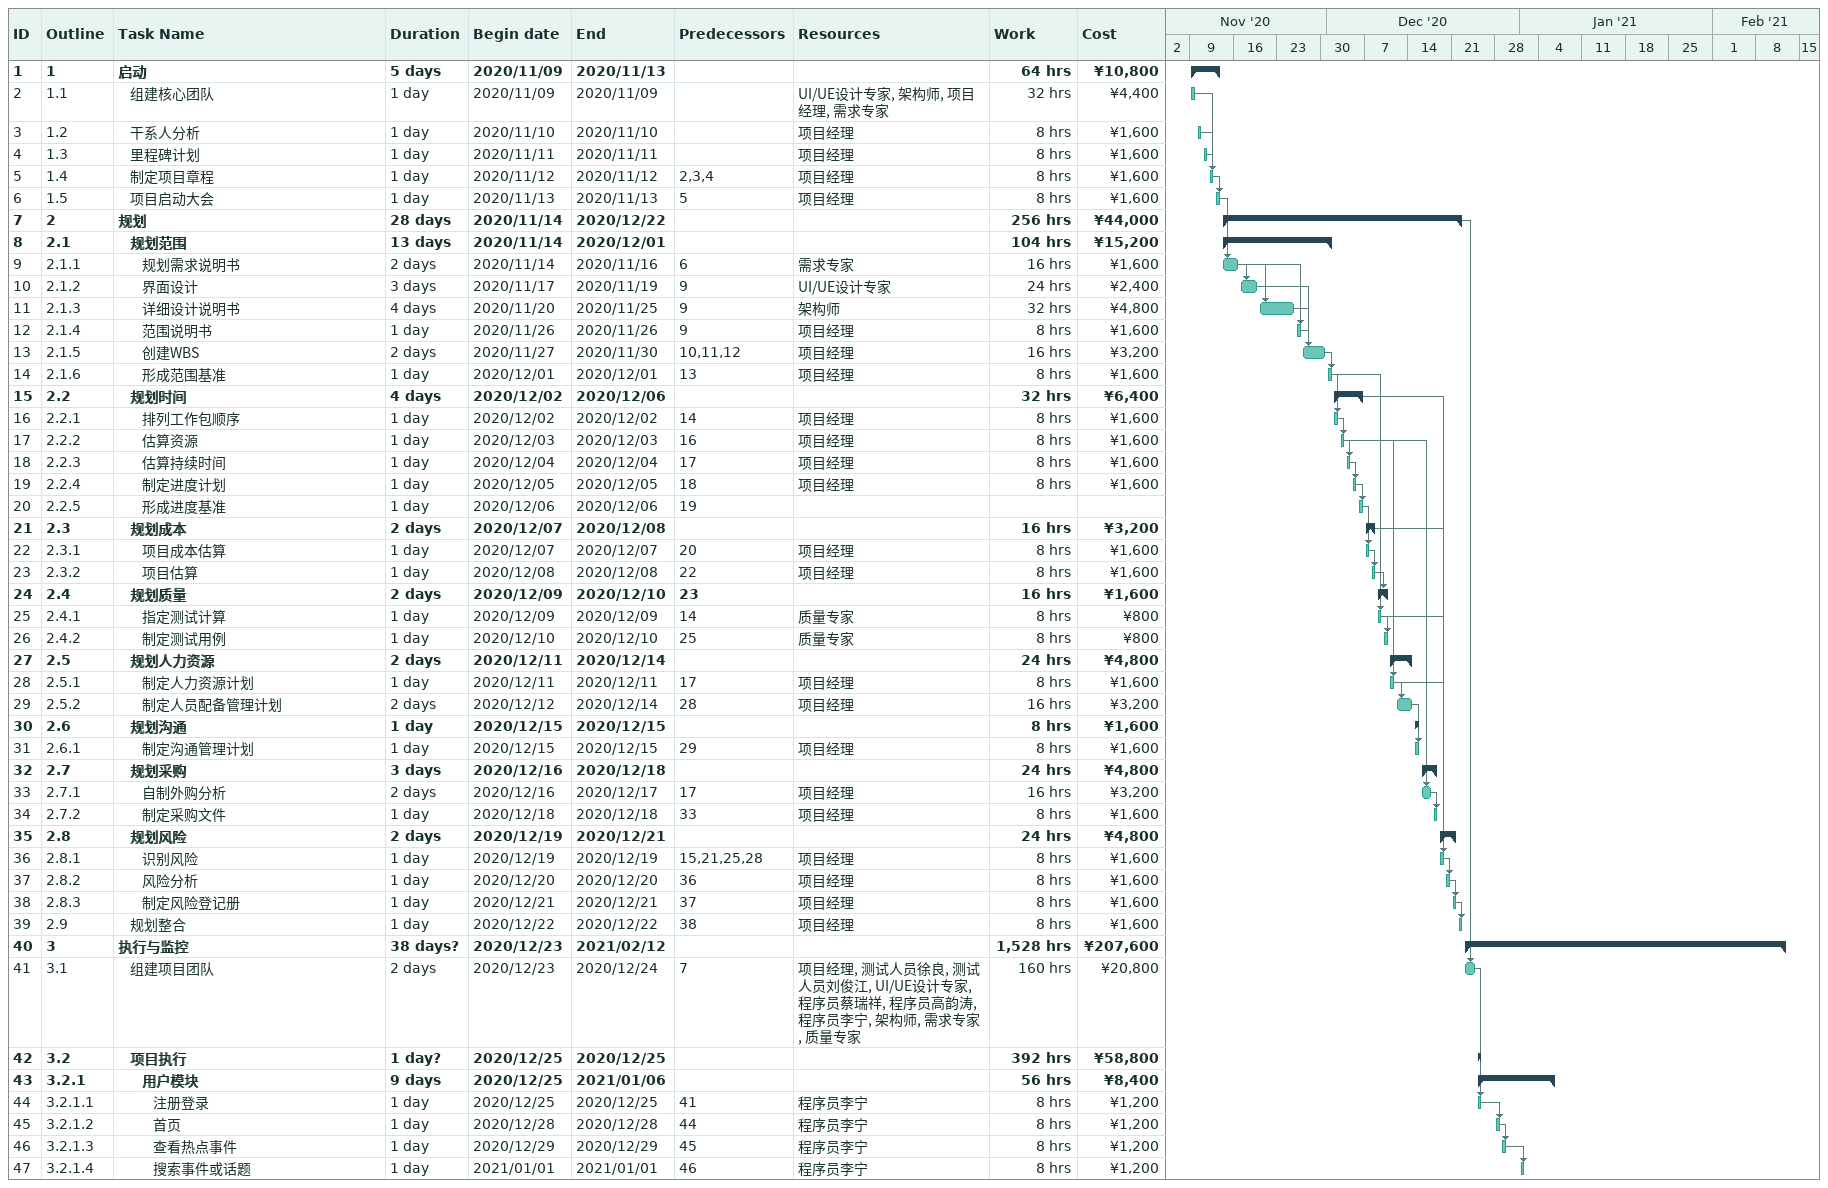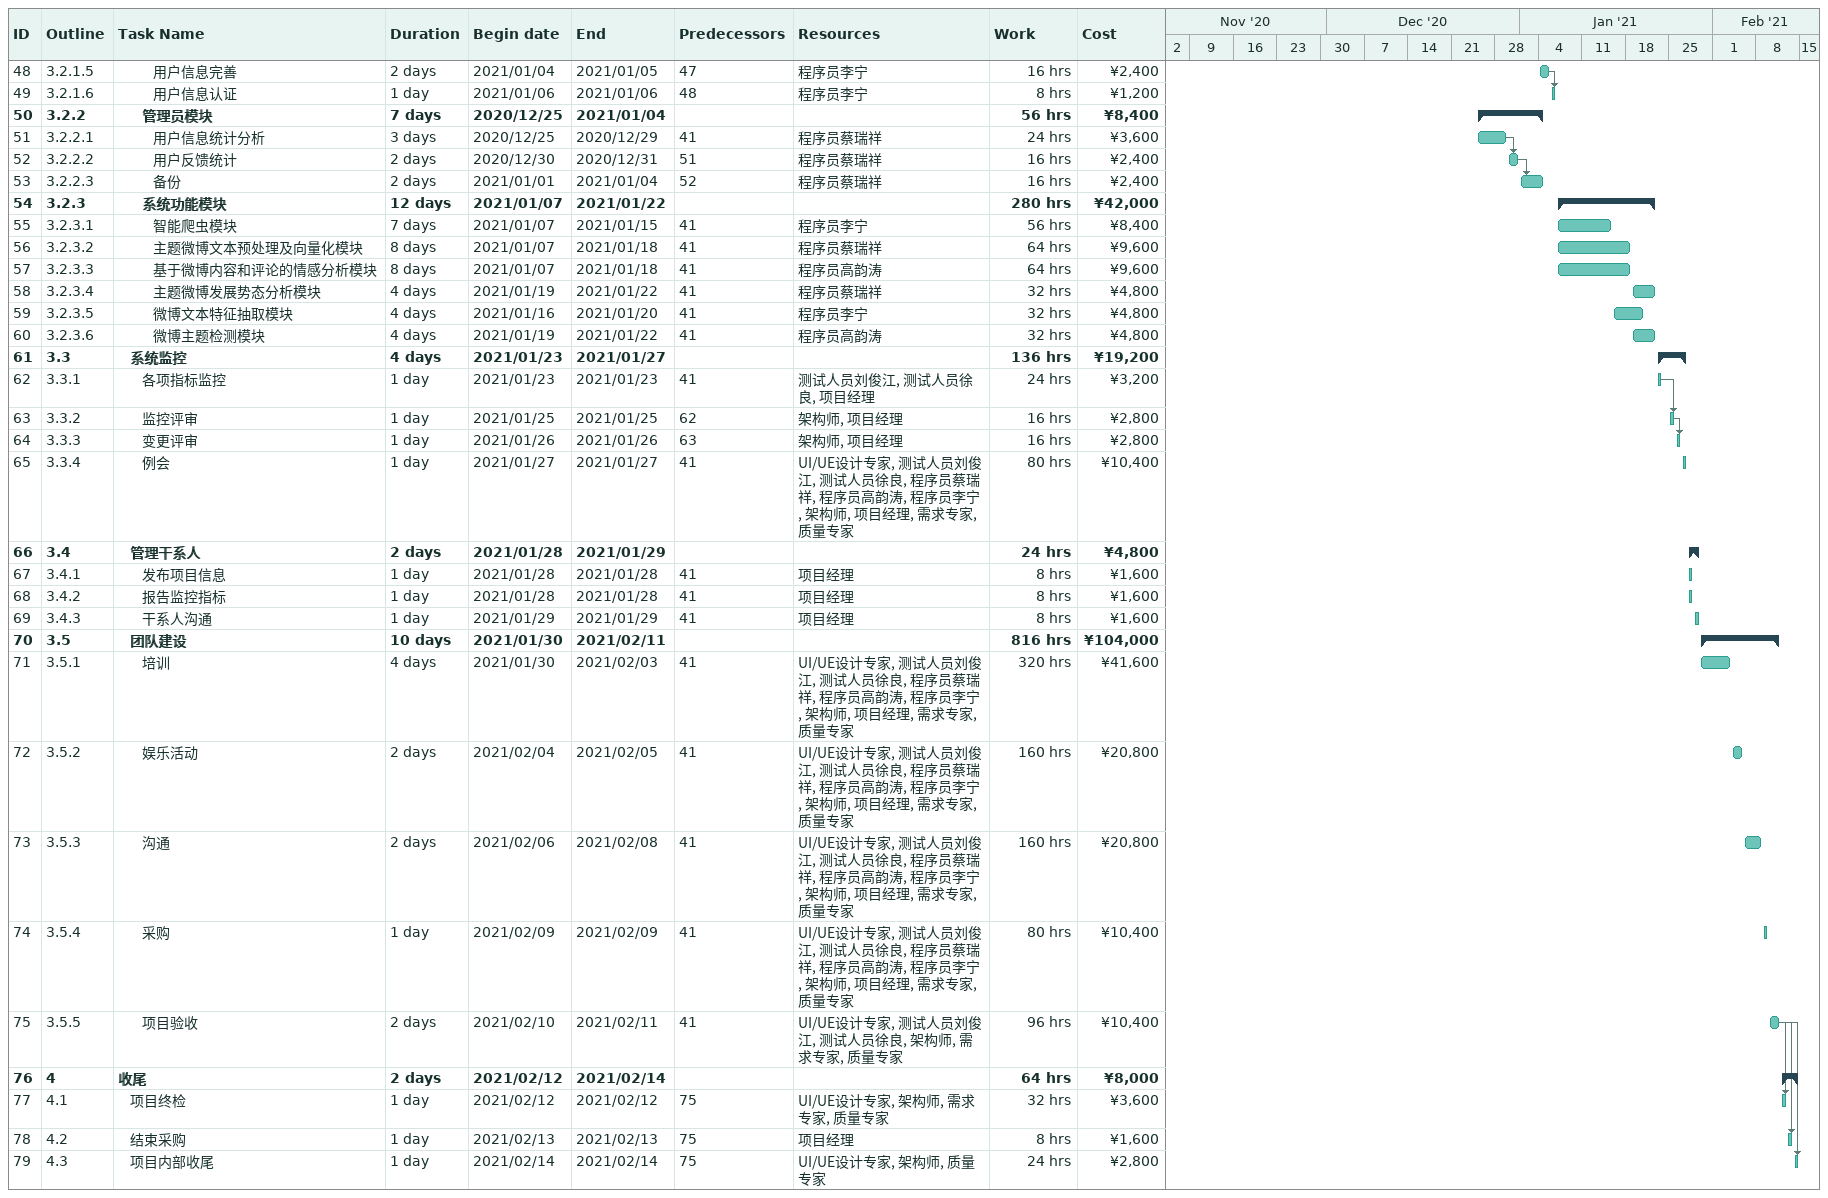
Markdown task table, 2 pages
| ID | WBS | Task | Duration | Start | Finish | Predecessors | Resources | Work (h) | Cost (¥) |
|---|---|---|---|---|---|---|---|---|---|
| 1 | 1 | **启动** | 5d | 2020-11-09 | 2020-11-13 |  |  | 64 | 10800 |
| 2 | 1.1 | 组建核心团队 | 1d | 2020-11-09 | 2020-11-09 |  | UI/UE设计专家, 架构师, 项目经理, 需求专家 | 32 | 4400 |
| 3 | 1.2 | 干系人分析 | 1d | 2020-11-10 | 2020-11-10 |  | 项目经理 | 8 | 1600 |
| 4 | 1.3 | 里程碑计划 | 1d | 2020-11-11 | 2020-11-11 |  | 项目经理 | 8 | 1600 |
| 5 | 1.4 | 制定项目章程 | 1d | 2020-11-12 | 2020-11-12 | 2, 3, 4 | 项目经理 | 8 | 1600 |
| 6 | 1.5 | 项目启动大会 | 1d | 2020-11-13 | 2020-11-13 | 5 | 项目经理 | 8 | 1600 |
| 7 | 2 | **规划** | 28d | 2020-11-14 | 2020-12-22 |  |  | 256 | 44000 |
| 8 | 2.1 | **规划范围** | 13d | 2020-11-14 | 2020-12-01 |  |  | 104 | 15200 |
| 9 | 2.1.1 | 规划需求说明书 | 2d | 2020-11-14 | 2020-11-16 | 6 | 需求专家 | 16 | 1600 |
| 10 | 2.1.2 | 界面设计 | 3d | 2020-11-17 | 2020-11-19 | 9 | UI/UE设计专家 | 24 | 2400 |
| 11 | 2.1.3 | 详细设计说明书 | 4d | 2020-11-20 | 2020-11-25 | 9 | 架构师 | 32 | 4800 |
| 12 | 2.1.4 | 范围说明书 | 1d | 2020-11-26 | 2020-11-26 | 9 | 项目经理 | 8 | 1600 |
| 13 | 2.1.5 | 创建WBS | 2d | 2020-11-27 | 2020-11-30 | 10, 11, 12 | 项目经理 | 16 | 3200 |
| 14 | 2.1.6 | 形成范围基准 | 1d | 2020-12-01 | 2020-12-01 | 13 | 项目经理 | 8 | 1600 |
| 15 | 2.2 | **规划时间** | 4d | 2020-12-02 | 2020-12-06 |  |  | 32 | 6400 |
| 16 | 2.2.1 | 排列工作包顺序 | 1d | 2020-12-02 | 2020-12-02 | 14 | 项目经理 | 8 | 1600 |
| 17 | 2.2.2 | 估算资源 | 1d | 2020-12-03 | 2020-12-03 | 16 | 项目经理 | 8 | 1600 |
| 18 | 2.2.3 | 估算持续时间 | 1d | 2020-12-04 | 2020-12-04 | 17 | 项目经理 | 8 | 1600 |
| 19 | 2.2.4 | 制定进度计划 | 1d | 2020-12-05 | 2020-12-05 | 18 | 项目经理 | 8 | 1600 |
| 20 | 2.2.5 | 形成进度基准 | 1d | 2020-12-06 | 2020-12-06 | 19 |  |  |  |
| 21 | 2.3 | **规划成本** | 2d | 2020-12-07 | 2020-12-08 |  |  | 16 | 3200 |
| 22 | 2.3.1 | 项目成本估算 | 1d | 2020-12-07 | 2020-12-07 | 20 | 项目经理 | 8 | 1600 |
| 23 | 2.3.2 | 项目估算 | 1d | 2020-12-08 | 2020-12-08 | 22 | 项目经理 | 8 | 1600 |
| 24 | 2.4 | **规划质量** | 2d | 2020-12-09 | 2020-12-10 | 23 |  | 16 | 1600 |
| 25 | 2.4.1 | 指定测试计算 | 1d | 2020-12-09 | 2020-12-09 | 14 | 质量专家 | 8 | 800 |
| 26 | 2.4.2 | 制定测试用例 | 1d | 2020-12-10 | 2020-12-10 | 25 | 质量专家 | 8 | 800 |
| 27 | 2.5 | **规划人力资源** | 2d | 2020-12-11 | 2020-12-14 |  |  | 24 | 4800 |
| 28 | 2.5.1 | 制定人力资源计划 | 1d | 2020-12-11 | 2020-12-11 | 17 | 项目经理 | 8 | 1600 |
| 29 | 2.5.2 | 制定人员配备管理计划 | 2d | 2020-12-12 | 2020-12-14 | 28 | 项目经理 | 16 | 3200 |
| 30 | 2.6 | **规划沟通** | 1d | 2020-12-15 | 2020-12-15 |  |  | 8 | 1600 |
| 31 | 2.6.1 | 制定沟通管理计划 | 1d | 2020-12-15 | 2020-12-15 | 29 | 项目经理 | 8 | 1600 |
| 32 | 2.7 | **规划采购** | 3d | 2020-12-16 | 2020-12-18 |  |  | 24 | 4800 |
| 33 | 2.7.1 | 自制外购分析 | 2d | 2020-12-16 | 2020-12-17 | 17 | 项目经理 | 16 | 3200 |
| 34 | 2.7.2 | 制定采购文件 | 1d | 2020-12-18 | 2020-12-18 | 33 | 项目经理 | 8 | 1600 |
| 35 | 2.8 | **规划风险** | 2d | 2020-12-19 | 2020-12-21 |  |  | 24 | 4800 |
| 36 | 2.8.1 | 识别风险 | 1d | 2020-12-19 | 2020-12-19 | 15, 21, 25, 28 | 项目经理 | 8 | 1600 |
| 37 | 2.8.2 | 风险分析 | 1d | 2020-12-20 | 2020-12-20 | 36 | 项目经理 | 8 | 1600 |
| 38 | 2.8.3 | 制定风险登记册 | 1d | 2020-12-21 | 2020-12-21 | 37 | 项目经理 | 8 | 1600 |
| 39 | 2.9 | 规划整合 | 1d | 2020-12-22 | 2020-12-22 | 38 | 项目经理 | 8 | 1600 |
| 40 | 3 | **执行与监控** | 38d? | 2020-12-23 | 2021-02-12 |  |  | 1528 | 207600 |
| 41 | 3.1 | 组建项目团队 | 2d | 2020-12-23 | 2020-12-24 | 7 | 项目经理, 测试人员徐良, 测试人员刘俊江, UI/UE设计专家, 程序员蔡瑞祥, 程序员高韵涛, 程序员李宁, 架构师, 需求专家, 质量专家 | 160 | 20800 |
| 42 | 3.2 | **项目执行** | 1d? | 2020-12-25 | 2020-12-25 |  |  | 392 | 58800 |
| 43 | 3.2.1 | **用户模块** | 9d | 2020-12-25 | 2021-01-06 |  |  | 56 | 8400 |
| 44 | 3.2.1.1 | 注册登录 | 1d | 2020-12-25 | 2020-12-25 | 41 | 程序员李宁 | 8 | 1200 |
| 45 | 3.2.1.2 | 首页 | 1d | 2020-12-28 | 2020-12-28 | 44 | 程序员李宁 | 8 | 1200 |
| 46 | 3.2.1.3 | 查看热点事件 | 1d | 2020-12-29 | 2020-12-29 | 45 | 程序员李宁 | 8 | 1200 |
| 47 | 3.2.1.4 | 搜索事件或话题 | 1d | 2021-01-01 | 2021-01-01 | 46 | 程序员李宁 | 8 | 1200 |
| 48 | 3.2.1.5 | 用户信息完善 | 2d | 2021-01-04 | 2021-01-05 | 47 | 程序员李宁 | 16 | 2400 |
| 49 | 3.2.1.6 | 用户信息认证 | 1d | 2021-01-06 | 2021-01-06 | 48 | 程序员李宁 | 8 | 1200 |
| 50 | 3.2.2 | **管理员模块** | 7d | 2020-12-25 | 2021-01-04 |  |  | 56 | 8400 |
| 51 | 3.2.2.1 | 用户信息统计分析 | 3d | 2020-12-25 | 2020-12-29 | 41 | 程序员蔡瑞祥 | 24 | 3600 |
| 52 | 3.2.2.2 | 用户反馈统计 | 2d | 2020-12-30 | 2020-12-31 | 51 | 程序员蔡瑞祥 | 16 | 2400 |
| 53 | 3.2.2.3 | 备份 | 2d | 2021-01-01 | 2021-01-04 | 52 | 程序员蔡瑞祥 | 16 | 2400 |
| 54 | 3.2.3 | **系统功能模块** | 12d | 2021-01-07 | 2021-01-22 |  |  | 280 | 42000 |
| 55 | 3.2.3.1 | 智能爬虫模块 | 7d | 2021-01-07 | 2021-01-15 | 41 | 程序员李宁 | 56 | 8400 |
| 56 | 3.2.3.2 | 主题微博文本预处理及向量化模块 | 8d | 2021-01-07 | 2021-01-18 | 41 | 程序员蔡瑞祥 | 64 | 9600 |
| 57 | 3.2.3.3 | 基于微博内容和评论的情感分析模块 | 8d | 2021-01-07 | 2021-01-18 | 41 | 程序员高韵涛 | 64 | 9600 |
| 58 | 3.2.3.4 | 主题微博发展势态分析模块 | 4d | 2021-01-19 | 2021-01-22 | 41 | 程序员蔡瑞祥 | 32 | 4800 |
| 59 | 3.2.3.5 | 微博文本特征抽取模块 | 4d | 2021-01-16 | 2021-01-20 | 41 | 程序员李宁 | 32 | 4800 |
| 60 | 3.2.3.6 | 微博主题检测模块 | 4d | 2021-01-19 | 2021-01-22 | 41 | 程序员高韵涛 | 32 | 4800 |
| 61 | 3.3 | **系统监控** | 4d | 2021-01-23 | 2021-01-27 |  |  | 136 | 19200 |
| 62 | 3.3.1 | 各项指标监控 | 1d | 2021-01-23 | 2021-01-23 | 41 | 测试人员刘俊江, 测试人员徐良, 项目经理 | 24 | 3200 |
| 63 | 3.3.2 | 监控评审 | 1d | 2021-01-25 | 2021-01-25 | 62 | 架构师, 项目经理 | 16 | 2800 |
| 64 | 3.3.3 | 变更评审 | 1d | 2021-01-26 | 2021-01-26 | 63 | 架构师, 项目经理 | 16 | 2800 |
| 65 | 3.3.4 | 例会 | 1d | 2021-01-27 | 2021-01-27 | 41 | UI/UE设计专家, 测试人员刘俊江, 测试人员徐良, 程序员蔡瑞祥, 程序员高韵涛, 程序员李宁, 架构师, 项目经理, 需求专家, 质量专家 | 80 | 10400 |
| 66 | 3.4 | **管理干系人** | 2d | 2021-01-28 | 2021-01-29 |  |  | 24 | 4800 |
| 67 | 3.4.1 | 发布项目信息 | 1d | 2021-01-28 | 2021-01-28 | 41 | 项目经理 | 8 | 1600 |
| 68 | 3.4.2 | 报告监控指标 | 1d | 2021-01-28 | 2021-01-28 | 41 | 项目经理 | 8 | 1600 |
| 69 | 3.4.3 | 干系人沟通 | 1d | 2021-01-29 | 2021-01-29 | 41 | 项目经理 | 8 | 1600 |
| 70 | 3.5 | **团队建设** | 10d | 2021-01-30 | 2021-02-11 |  |  | 816 | 104000 |
| 71 | 3.5.1 | 培训 | 4d | 2021-01-30 | 2021-02-03 | 41 | UI/UE设计专家, 测试人员刘俊江, 测试人员徐良, 程序员蔡瑞祥, 程序员高韵涛, 程序员李宁, 架构师, 项目经理, 需求专家, 质量专家 | 320 | 41600 |
| 72 | 3.5.2 | 娱乐活动 | 2d | 2021-02-04 | 2021-02-05 | 41 | UI/UE设计专家, 测试人员刘俊江, 测试人员徐良, 程序员蔡瑞祥, 程序员高韵涛, 程序员李宁, 架构师, 项目经理, 需求专家, 质量专家 | 160 | 20800 |
| 73 | 3.5.3 | 沟通 | 2d | 2021-02-06 | 2021-02-08 | 41 | UI/UE设计专家, 测试人员刘俊江, 测试人员徐良, 程序员蔡瑞祥, 程序员高韵涛, 程序员李宁, 架构师, 项目经理, 需求专家, 质量专家 | 160 | 20800 |
| 74 | 3.5.4 | 采购 | 1d | 2021-02-09 | 2021-02-09 | 41 | UI/UE设计专家, 测试人员刘俊江, 测试人员徐良, 程序员蔡瑞祥, 程序员高韵涛, 程序员李宁, 架构师, 项目经理, 需求专家, 质量专家 | 80 | 10400 |
| 75 | 3.5.5 | 项目验收 | 2d | 2021-02-10 | 2021-02-11 | 41 | UI/UE设计专家, 测试人员刘俊江, 测试人员徐良, 架构师, 需求专家, 质量专家 | 96 | 10400 |
| 76 | 4 | **收尾** | 2d | 2021-02-12 | 2021-02-14 |  |  | 64 | 8000 |
| 77 | 4.1 | 项目终检 | 1d | 2021-02-12 | 2021-02-12 | 75 | UI/UE设计专家, 架构师, 需求专家, 质量专家 | 32 | 3600 |
| 78 | 4.2 | 结束采购 | 1d | 2021-02-13 | 2021-02-13 | 75 | 项目经理 | 8 | 1600 |
| 79 | 4.3 | 项目内部收尾 | 1d | 2021-02-14 | 2021-02-14 | 75 | UI/UE设计专家, 架构师, 质量专家 | 24 | 2800 |
